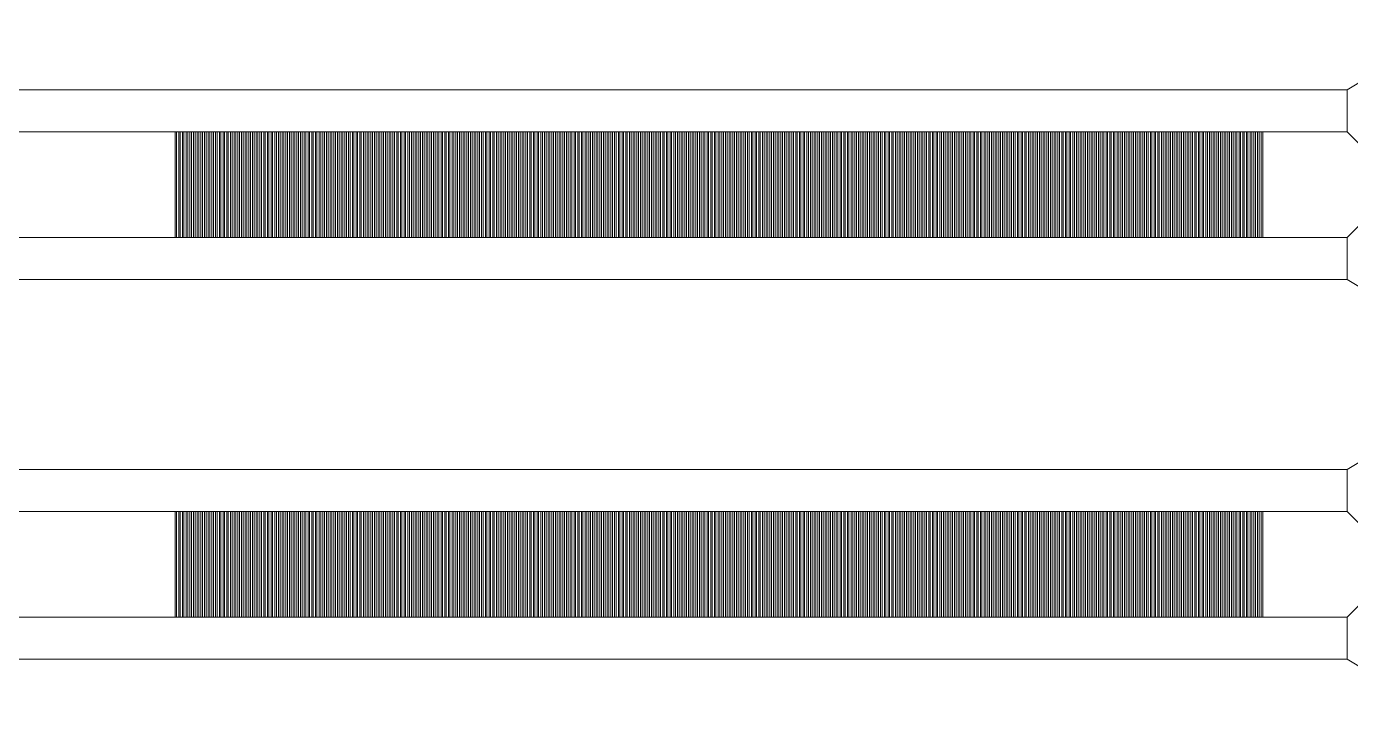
# Model space of a CAD drawing. Extents: x 1000 to 49000, y 2919 to 77300.
# Drawn here: x 34544 to 35172, y 43400 to 43730 of the extents above; entities that cross this region are included whole.
import ezdxf

# ---------------------------------------------------------------- set-up
doc = ezdxf.new("R2010")
doc.units = 13
doc.layers.add('Outer', color=1, linetype='Continuous', lineweight=0, true_color=0xff0000)

msp = doc.modelspace()

# ---------------------------------------------------------------- linework, layer by layer
at = {"layer": 'Outer'}
for points in [[(35220, 43730), (35170, 43700), (35170, 43680), (35180, 43670)], [(35170, 43680), (35170, 43700), (33660, 43700), (33660, 43680), (35170, 43680)], [(34615.5, 43680), (34614.75, 43680), (34614.75, 43630), (34615.5, 43630), (34615.5, 43680)], [(34617.25, 43680), (34616.5, 43680), (34616.5, 43630), (34617.25, 43630), (34617.25, 43680)], [(34619, 43680), (34618.25, 43680), (34618.25, 43630), (34619, 43630), (34619, 43680)], [(34620.75, 43680), (34620, 43680), (34620, 43630), (34620.75, 43630), (34620.75, 43680)], [(34622.5, 43680), (34621.75, 43680), (34621.75, 43630), (34622.5, 43630), (34622.5, 43680)], [(34624.25, 43680), (34623.5, 43680), (34623.5, 43630), (34624.25, 43630), (34624.25, 43680)], [(34626, 43680), (34625.25, 43680), (34625.25, 43630), (34626, 43630), (34626, 43680)], [(34627.75, 43680), (34627, 43680), (34627, 43630), (34627.75, 43630), (34627.75, 43680)], [(34629.5, 43680), (34628.75, 43680), (34628.75, 43630), (34629.5, 43630), (34629.5, 43680)], [(34631.25, 43680), (34630.5, 43680), (34630.5, 43630), (34631.25, 43630), (34631.25, 43680)], [(34633, 43680), (34632.25, 43680), (34632.25, 43630), (34633, 43630), (34633, 43680)], [(34634.75, 43680), (34634, 43680), (34634, 43630), (34634.75, 43630), (34634.75, 43680)], [(34636.5, 43680), (34635.75, 43680), (34635.75, 43630), (34636.5, 43630), (34636.5, 43680)], [(34638.25, 43680), (34637.5, 43680), (34637.5, 43630), (34638.25, 43630), (34638.25, 43680)], [(34640, 43680), (34639.25, 43680), (34639.25, 43630), (34640, 43630), (34640, 43680)], [(34641.75, 43680), (34641, 43680), (34641, 43630), (34641.75, 43630), (34641.75, 43680)], [(34643.5, 43680), (34642.75, 43680), (34642.75, 43630), (34643.5, 43630), (34643.5, 43680)], [(34645.25, 43680), (34644.5, 43680), (34644.5, 43630), (34645.25, 43630), (34645.25, 43680)], [(34647, 43680), (34646.25, 43680), (34646.25, 43630), (34647, 43630), (34647, 43680)], [(34648.75, 43680), (34648, 43680), (34648, 43630), (34648.75, 43630), (34648.75, 43680)], [(34650.5, 43680), (34649.75, 43680), (34649.75, 43630), (34650.5, 43630), (34650.5, 43680)], [(34652.25, 43680), (34651.5, 43680), (34651.5, 43630), (34652.25, 43630), (34652.25, 43680)], [(34654, 43680), (34653.25, 43680), (34653.25, 43630), (34654, 43630), (34654, 43680)], [(34655.75, 43680), (34655, 43680), (34655, 43630), (34655.75, 43630), (34655.75, 43680)], [(34657.5, 43680), (34656.75, 43680), (34656.75, 43630), (34657.5, 43630), (34657.5, 43680)], [(34659.25, 43680), (34658.5, 43680), (34658.5, 43630), (34659.25, 43630), (34659.25, 43680)], [(34661, 43680), (34660.25, 43680), (34660.25, 43630), (34661, 43630), (34661, 43680)], [(34662.75, 43680), (34662, 43680), (34662, 43630), (34662.75, 43630), (34662.75, 43680)], [(34664.5, 43680), (34663.75, 43680), (34663.75, 43630), (34664.5, 43630), (34664.5, 43680)], [(34666.25, 43680), (34665.5, 43680), (34665.5, 43630), (34666.25, 43630), (34666.25, 43680)], [(34668, 43680), (34667.25, 43680), (34667.25, 43630), (34668, 43630), (34668, 43680)], [(34669.75, 43680), (34669, 43680), (34669, 43630), (34669.75, 43630), (34669.75, 43680)], [(34671.5, 43680), (34670.75, 43680), (34670.75, 43630), (34671.5, 43630), (34671.5, 43680)], [(34673.25, 43680), (34672.5, 43680), (34672.5, 43630), (34673.25, 43630), (34673.25, 43680)], [(34675, 43680), (34674.25, 43680), (34674.25, 43630), (34675, 43630), (34675, 43680)], [(34676.75, 43680), (34676, 43680), (34676, 43630), (34676.75, 43630), (34676.75, 43680)], [(34678.5, 43680), (34677.75, 43680), (34677.75, 43630), (34678.5, 43630), (34678.5, 43680)], [(34680.25, 43680), (34679.5, 43680), (34679.5, 43630), (34680.25, 43630), (34680.25, 43680)], [(34682, 43680), (34681.25, 43680), (34681.25, 43630), (34682, 43630), (34682, 43680)], [(34683.75, 43680), (34683, 43680), (34683, 43630), (34683.75, 43630), (34683.75, 43680)], [(34685.5, 43680), (34684.75, 43680), (34684.75, 43630), (34685.5, 43630), (34685.5, 43680)], [(34687.25, 43680), (34686.5, 43680), (34686.5, 43630), (34687.25, 43630), (34687.25, 43680)], [(34689, 43680), (34688.25, 43680), (34688.25, 43630), (34689, 43630), (34689, 43680)], [(34690.75, 43680), (34690, 43680), (34690, 43630), (34690.75, 43630), (34690.75, 43680)], [(34692.5, 43680), (34691.75, 43680), (34691.75, 43630), (34692.5, 43630), (34692.5, 43680)], [(34694.25, 43680), (34693.5, 43680), (34693.5, 43630), (34694.25, 43630), (34694.25, 43680)], [(34696, 43680), (34695.25, 43680), (34695.25, 43630), (34696, 43630), (34696, 43680)], [(34697.75, 43680), (34697, 43680), (34697, 43630), (34697.75, 43630), (34697.75, 43680)], [(34699.5, 43680), (34698.75, 43680), (34698.75, 43630), (34699.5, 43630), (34699.5, 43680)], [(34701.25, 43680), (34700.5, 43680), (34700.5, 43630), (34701.25, 43630), (34701.25, 43680)], [(34703, 43680), (34702.25, 43680), (34702.25, 43630), (34703, 43630), (34703, 43680)], [(34704.75, 43680), (34704, 43680), (34704, 43630), (34704.75, 43630), (34704.75, 43680)], [(34706.5, 43680), (34705.75, 43680), (34705.75, 43630), (34706.5, 43630), (34706.5, 43680)], [(34708.25, 43680), (34707.5, 43680), (34707.5, 43630), (34708.25, 43630), (34708.25, 43680)], [(34710, 43680), (34709.25, 43680), (34709.25, 43630), (34710, 43630), (34710, 43680)], [(34711.75, 43680), (34711, 43680), (34711, 43630), (34711.75, 43630), (34711.75, 43680)], [(34713.5, 43680), (34712.75, 43680), (34712.75, 43630), (34713.5, 43630), (34713.5, 43680)], [(34715.25, 43680), (34714.5, 43680), (34714.5, 43630), (34715.25, 43630), (34715.25, 43680)], [(34717, 43680), (34716.25, 43680), (34716.25, 43630), (34717, 43630), (34717, 43680)], [(34718.75, 43680), (34718, 43680), (34718, 43630), (34718.75, 43630), (34718.75, 43680)], [(34720.5, 43680), (34719.75, 43680), (34719.75, 43630), (34720.5, 43630), (34720.5, 43680)], [(34722.25, 43680), (34721.5, 43680), (34721.5, 43630), (34722.25, 43630), (34722.25, 43680)], [(34724, 43680), (34723.25, 43680), (34723.25, 43630), (34724, 43630), (34724, 43680)], [(34725.75, 43680), (34725, 43680), (34725, 43630), (34725.75, 43630), (34725.75, 43680)], [(34727.5, 43680), (34726.75, 43680), (34726.75, 43630), (34727.5, 43630), (34727.5, 43680)], [(34729.25, 43680), (34728.5, 43680), (34728.5, 43630), (34729.25, 43630), (34729.25, 43680)], [(34731, 43680), (34730.25, 43680), (34730.25, 43630), (34731, 43630), (34731, 43680)], [(34732.75, 43680), (34732, 43680), (34732, 43630), (34732.75, 43630), (34732.75, 43680)], [(34734.5, 43680), (34733.75, 43680), (34733.75, 43630), (34734.5, 43630), (34734.5, 43680)], [(34736.25, 43680), (34735.5, 43680), (34735.5, 43630), (34736.25, 43630), (34736.25, 43680)], [(34738, 43680), (34737.25, 43680), (34737.25, 43630), (34738, 43630), (34738, 43680)], [(34739.75, 43680), (34739, 43680), (34739, 43630), (34739.75, 43630), (34739.75, 43680)], [(34741.5, 43680), (34740.75, 43680), (34740.75, 43630), (34741.5, 43630), (34741.5, 43680)], [(34743.25, 43680), (34742.5, 43680), (34742.5, 43630), (34743.25, 43630), (34743.25, 43680)], [(34745, 43680), (34744.25, 43680), (34744.25, 43630), (34745, 43630), (34745, 43680)], [(34746.75, 43680), (34746, 43680), (34746, 43630), (34746.75, 43630), (34746.75, 43680)], [(34748.5, 43680), (34747.75, 43680), (34747.75, 43630), (34748.5, 43630), (34748.5, 43680)], [(34750.25, 43680), (34749.5, 43680), (34749.5, 43630), (34750.25, 43630), (34750.25, 43680)], [(34752, 43680), (34751.25, 43680), (34751.25, 43630), (34752, 43630), (34752, 43680)], [(34753.75, 43680), (34753, 43680), (34753, 43630), (34753.75, 43630), (34753.75, 43680)], [(34755.5, 43680), (34754.75, 43680), (34754.75, 43630), (34755.5, 43630), (34755.5, 43680)], [(34757.25, 43680), (34756.5, 43680), (34756.5, 43630), (34757.25, 43630), (34757.25, 43680)], [(34759, 43680), (34758.25, 43680), (34758.25, 43630), (34759, 43630), (34759, 43680)], [(34760.75, 43680), (34760, 43680), (34760, 43630), (34760.75, 43630), (34760.75, 43680)], [(34762.5, 43680), (34761.75, 43680), (34761.75, 43630), (34762.5, 43630), (34762.5, 43680)], [(34764.25, 43680), (34763.5, 43680), (34763.5, 43630), (34764.25, 43630), (34764.25, 43680)], [(34766, 43680), (34765.25, 43680), (34765.25, 43630), (34766, 43630), (34766, 43680)], [(34767.75, 43680), (34767, 43680), (34767, 43630), (34767.75, 43630), (34767.75, 43680)], [(34769.5, 43680), (34768.75, 43680), (34768.75, 43630), (34769.5, 43630), (34769.5, 43680)], [(34771.25, 43680), (34770.5, 43680), (34770.5, 43630), (34771.25, 43630), (34771.25, 43680)], [(34773, 43680), (34772.25, 43680), (34772.25, 43630), (34773, 43630), (34773, 43680)], [(34774.75, 43680), (34774, 43680), (34774, 43630), (34774.75, 43630), (34774.75, 43680)], [(34776.5, 43680), (34775.75, 43680), (34775.75, 43630), (34776.5, 43630), (34776.5, 43680)], [(34778.25, 43680), (34777.5, 43680), (34777.5, 43630), (34778.25, 43630), (34778.25, 43680)], [(34780, 43680), (34779.25, 43680), (34779.25, 43630), (34780, 43630), (34780, 43680)], [(34781.75, 43680), (34781, 43680), (34781, 43630), (34781.75, 43630), (34781.75, 43680)], [(34783.5, 43680), (34782.75, 43680), (34782.75, 43630), (34783.5, 43630), (34783.5, 43680)], [(34785.25, 43680), (34784.5, 43680), (34784.5, 43630), (34785.25, 43630), (34785.25, 43680)], [(34787, 43680), (34786.25, 43680), (34786.25, 43630), (34787, 43630), (34787, 43680)], [(34788.75, 43680), (34788, 43680), (34788, 43630), (34788.75, 43630), (34788.75, 43680)], [(34790.5, 43680), (34789.75, 43680), (34789.75, 43630), (34790.5, 43630), (34790.5, 43680)], [(34792.25, 43680), (34791.5, 43680), (34791.5, 43630), (34792.25, 43630), (34792.25, 43680)], [(34794, 43680), (34793.25, 43680), (34793.25, 43630), (34794, 43630), (34794, 43680)], [(34795.75, 43680), (34795, 43680), (34795, 43630), (34795.75, 43630), (34795.75, 43680)], [(34797.5, 43680), (34796.75, 43680), (34796.75, 43630), (34797.5, 43630), (34797.5, 43680)], [(34799.25, 43680), (34798.5, 43680), (34798.5, 43630), (34799.25, 43630), (34799.25, 43680)], [(34801, 43680), (34800.25, 43680), (34800.25, 43630), (34801, 43630), (34801, 43680)], [(34802.75, 43680), (34802, 43680), (34802, 43630), (34802.75, 43630), (34802.75, 43680)], [(34804.5, 43680), (34803.75, 43680), (34803.75, 43630), (34804.5, 43630), (34804.5, 43680)], [(34806.25, 43680), (34805.5, 43680), (34805.5, 43630), (34806.25, 43630), (34806.25, 43680)], [(34808, 43680), (34807.25, 43680), (34807.25, 43630), (34808, 43630), (34808, 43680)], [(34809.75, 43680), (34809, 43680), (34809, 43630), (34809.75, 43630), (34809.75, 43680)], [(34811.5, 43680), (34810.75, 43680), (34810.75, 43630), (34811.5, 43630), (34811.5, 43680)], [(34813.25, 43680), (34812.5, 43680), (34812.5, 43630), (34813.25, 43630), (34813.25, 43680)], [(34815, 43680), (34814.25, 43680), (34814.25, 43630), (34815, 43630), (34815, 43680)], [(34816.75, 43680), (34816, 43680), (34816, 43630), (34816.75, 43630), (34816.75, 43680)], [(34818.5, 43680), (34817.75, 43680), (34817.75, 43630), (34818.5, 43630), (34818.5, 43680)], [(34820.25, 43680), (34819.5, 43680), (34819.5, 43630), (34820.25, 43630), (34820.25, 43680)], [(34822, 43680), (34821.25, 43680), (34821.25, 43630), (34822, 43630), (34822, 43680)], [(34823.75, 43680), (34823, 43680), (34823, 43630), (34823.75, 43630), (34823.75, 43680)], [(34825.5, 43680), (34824.75, 43680), (34824.75, 43630), (34825.5, 43630), (34825.5, 43680)], [(34827.25, 43680), (34826.5, 43680), (34826.5, 43630), (34827.25, 43630), (34827.25, 43680)], [(34829, 43680), (34828.25, 43680), (34828.25, 43630), (34829, 43630), (34829, 43680)], [(34830.75, 43680), (34830, 43680), (34830, 43630), (34830.75, 43630), (34830.75, 43680)], [(34832.5, 43680), (34831.75, 43680), (34831.75, 43630), (34832.5, 43630), (34832.5, 43680)], [(34834.25, 43680), (34833.5, 43680), (34833.5, 43630), (34834.25, 43630), (34834.25, 43680)], [(34836, 43680), (34835.25, 43680), (34835.25, 43630), (34836, 43630), (34836, 43680)], [(34837.75, 43680), (34837, 43680), (34837, 43630), (34837.75, 43630), (34837.75, 43680)], [(34839.5, 43680), (34838.75, 43680), (34838.75, 43630), (34839.5, 43630), (34839.5, 43680)], [(34841.25, 43680), (34840.5, 43680), (34840.5, 43630), (34841.25, 43630), (34841.25, 43680)], [(34843, 43680), (34842.25, 43680), (34842.25, 43630), (34843, 43630), (34843, 43680)], [(34844.75, 43680), (34844, 43680), (34844, 43630), (34844.75, 43630), (34844.75, 43680)], [(34846.5, 43680), (34845.75, 43680), (34845.75, 43630), (34846.5, 43630), (34846.5, 43680)], [(34848.25, 43680), (34847.5, 43680), (34847.5, 43630), (34848.25, 43630), (34848.25, 43680)], [(34850, 43680), (34849.25, 43680), (34849.25, 43630), (34850, 43630), (34850, 43680)], [(34851.75, 43680), (34851, 43680), (34851, 43630), (34851.75, 43630), (34851.75, 43680)], [(34853.5, 43680), (34852.75, 43680), (34852.75, 43630), (34853.5, 43630), (34853.5, 43680)], [(34855.25, 43680), (34854.5, 43680), (34854.5, 43630), (34855.25, 43630), (34855.25, 43680)], [(34857, 43680), (34856.25, 43680), (34856.25, 43630), (34857, 43630), (34857, 43680)], [(34858.75, 43680), (34858, 43680), (34858, 43630), (34858.75, 43630), (34858.75, 43680)], [(34860.5, 43680), (34859.75, 43680), (34859.75, 43630), (34860.5, 43630), (34860.5, 43680)], [(34862.25, 43680), (34861.5, 43680), (34861.5, 43630), (34862.25, 43630), (34862.25, 43680)], [(34864, 43680), (34863.25, 43680), (34863.25, 43630), (34864, 43630), (34864, 43680)], [(34865.75, 43680), (34865, 43680), (34865, 43630), (34865.75, 43630), (34865.75, 43680)], [(34867.5, 43680), (34866.75, 43680), (34866.75, 43630), (34867.5, 43630), (34867.5, 43680)], [(34869.25, 43680), (34868.5, 43680), (34868.5, 43630), (34869.25, 43630), (34869.25, 43680)], [(34871, 43680), (34870.25, 43680), (34870.25, 43630), (34871, 43630), (34871, 43680)], [(34872.75, 43680), (34872, 43680), (34872, 43630), (34872.75, 43630), (34872.75, 43680)], [(34874.5, 43680), (34873.75, 43680), (34873.75, 43630), (34874.5, 43630), (34874.5, 43680)], [(34876.25, 43680), (34875.5, 43680), (34875.5, 43630), (34876.25, 43630), (34876.25, 43680)], [(34878, 43680), (34877.25, 43680), (34877.25, 43630), (34878, 43630), (34878, 43680)], [(34879.75, 43680), (34879, 43680), (34879, 43630), (34879.75, 43630), (34879.75, 43680)], [(34881.5, 43680), (34880.75, 43680), (34880.75, 43630), (34881.5, 43630), (34881.5, 43680)], [(34883.25, 43680), (34882.5, 43680), (34882.5, 43630), (34883.25, 43630), (34883.25, 43680)], [(34885, 43680), (34884.25, 43680), (34884.25, 43630), (34885, 43630), (34885, 43680)], [(34886.75, 43680), (34886, 43680), (34886, 43630), (34886.75, 43630), (34886.75, 43680)], [(34888.5, 43680), (34887.75, 43680), (34887.75, 43630), (34888.5, 43630), (34888.5, 43680)], [(34890.25, 43680), (34889.5, 43680), (34889.5, 43630), (34890.25, 43630), (34890.25, 43680)], [(34892, 43680), (34891.25, 43680), (34891.25, 43630), (34892, 43630), (34892, 43680)], [(34893.75, 43680), (34893, 43680), (34893, 43630), (34893.75, 43630), (34893.75, 43680)], [(34895.5, 43680), (34894.75, 43680), (34894.75, 43630), (34895.5, 43630), (34895.5, 43680)], [(34897.25, 43680), (34896.5, 43680), (34896.5, 43630), (34897.25, 43630), (34897.25, 43680)], [(34899, 43680), (34898.25, 43680), (34898.25, 43630), (34899, 43630), (34899, 43680)], [(34900.75, 43680), (34900, 43680), (34900, 43630), (34900.75, 43630), (34900.75, 43680)], [(34902.5, 43680), (34901.75, 43680), (34901.75, 43630), (34902.5, 43630), (34902.5, 43680)], [(34904.25, 43680), (34903.5, 43680), (34903.5, 43630), (34904.25, 43630), (34904.25, 43680)], [(34906, 43680), (34905.25, 43680), (34905.25, 43630), (34906, 43630), (34906, 43680)], [(34907.75, 43680), (34907, 43680), (34907, 43630), (34907.75, 43630), (34907.75, 43680)], [(34909.5, 43680), (34908.75, 43680), (34908.75, 43630), (34909.5, 43630), (34909.5, 43680)], [(34911.25, 43680), (34910.5, 43680), (34910.5, 43630), (34911.25, 43630), (34911.25, 43680)], [(34913, 43680), (34912.25, 43680), (34912.25, 43630), (34913, 43630), (34913, 43680)], [(34914.75, 43680), (34914, 43680), (34914, 43630), (34914.75, 43630), (34914.75, 43680)], [(34916.5, 43680), (34915.75, 43680), (34915.75, 43630), (34916.5, 43630), (34916.5, 43680)], [(34918.25, 43680), (34917.5, 43680), (34917.5, 43630), (34918.25, 43630), (34918.25, 43680)], [(34920, 43680), (34919.25, 43680), (34919.25, 43630), (34920, 43630), (34920, 43680)], [(34921.75, 43680), (34921, 43680), (34921, 43630), (34921.75, 43630), (34921.75, 43680)], [(34923.5, 43680), (34922.75, 43680), (34922.75, 43630), (34923.5, 43630), (34923.5, 43680)], [(34925.25, 43680), (34924.5, 43680), (34924.5, 43630), (34925.25, 43630), (34925.25, 43680)], [(34927, 43680), (34926.25, 43680), (34926.25, 43630), (34927, 43630), (34927, 43680)], [(34928.75, 43680), (34928, 43680), (34928, 43630), (34928.75, 43630), (34928.75, 43680)], [(34930.5, 43680), (34929.75, 43680), (34929.75, 43630), (34930.5, 43630), (34930.5, 43680)], [(34932.25, 43680), (34931.5, 43680), (34931.5, 43630), (34932.25, 43630), (34932.25, 43680)], [(34934, 43680), (34933.25, 43680), (34933.25, 43630), (34934, 43630), (34934, 43680)], [(34935.75, 43680), (34935, 43680), (34935, 43630), (34935.75, 43630), (34935.75, 43680)], [(34937.5, 43680), (34936.75, 43680), (34936.75, 43630), (34937.5, 43630), (34937.5, 43680)], [(34939.25, 43680), (34938.5, 43680), (34938.5, 43630), (34939.25, 43630), (34939.25, 43680)], [(34941, 43680), (34940.25, 43680), (34940.25, 43630), (34941, 43630), (34941, 43680)], [(34942.75, 43680), (34942, 43680), (34942, 43630), (34942.75, 43630), (34942.75, 43680)], [(34944.5, 43680), (34943.75, 43680), (34943.75, 43630), (34944.5, 43630), (34944.5, 43680)], [(34946.25, 43680), (34945.5, 43680), (34945.5, 43630), (34946.25, 43630), (34946.25, 43680)], [(34948, 43680), (34947.25, 43680), (34947.25, 43630), (34948, 43630), (34948, 43680)], [(34949.75, 43680), (34949, 43680), (34949, 43630), (34949.75, 43630), (34949.75, 43680)], [(34951.5, 43680), (34950.75, 43680), (34950.75, 43630), (34951.5, 43630), (34951.5, 43680)], [(34953.25, 43680), (34952.5, 43680), (34952.5, 43630), (34953.25, 43630), (34953.25, 43680)], [(34955, 43680), (34954.25, 43680), (34954.25, 43630), (34955, 43630), (34955, 43680)], [(34956.75, 43680), (34956, 43680), (34956, 43630), (34956.75, 43630), (34956.75, 43680)], [(34958.5, 43680), (34957.75, 43680), (34957.75, 43630), (34958.5, 43630), (34958.5, 43680)], [(34960.25, 43680), (34959.5, 43680), (34959.5, 43630), (34960.25, 43630), (34960.25, 43680)], [(34962, 43680), (34961.25, 43680), (34961.25, 43630), (34962, 43630), (34962, 43680)], [(34963.75, 43680), (34963, 43680), (34963, 43630), (34963.75, 43630), (34963.75, 43680)], [(34965.5, 43680), (34964.75, 43680), (34964.75, 43630), (34965.5, 43630), (34965.5, 43680)], [(34967.25, 43680), (34966.5, 43680), (34966.5, 43630), (34967.25, 43630), (34967.25, 43680)], [(34969, 43680), (34968.25, 43680), (34968.25, 43630), (34969, 43630), (34969, 43680)], [(34970.75, 43680), (34970, 43680), (34970, 43630), (34970.75, 43630), (34970.75, 43680)], [(34972.5, 43680), (34971.75, 43680), (34971.75, 43630), (34972.5, 43630), (34972.5, 43680)], [(34974.25, 43680), (34973.5, 43680), (34973.5, 43630), (34974.25, 43630), (34974.25, 43680)], [(34976, 43680), (34975.25, 43680), (34975.25, 43630), (34976, 43630), (34976, 43680)], [(34977.75, 43680), (34977, 43680), (34977, 43630), (34977.75, 43630), (34977.75, 43680)], [(34979.5, 43680), (34978.75, 43680), (34978.75, 43630), (34979.5, 43630), (34979.5, 43680)], [(34981.25, 43680), (34980.5, 43680), (34980.5, 43630), (34981.25, 43630), (34981.25, 43680)], [(34983, 43680), (34982.25, 43680), (34982.25, 43630), (34983, 43630), (34983, 43680)], [(34984.75, 43680), (34984, 43680), (34984, 43630), (34984.75, 43630), (34984.75, 43680)], [(34986.5, 43680), (34985.75, 43680), (34985.75, 43630), (34986.5, 43630), (34986.5, 43680)], [(34988.25, 43680), (34987.5, 43680), (34987.5, 43630), (34988.25, 43630), (34988.25, 43680)], [(34990, 43680), (34989.25, 43680), (34989.25, 43630), (34990, 43630), (34990, 43680)], [(34991.75, 43680), (34991, 43680), (34991, 43630), (34991.75, 43630), (34991.75, 43680)], [(34993.5, 43680), (34992.75, 43680), (34992.75, 43630), (34993.5, 43630), (34993.5, 43680)], [(34995.25, 43680), (34994.5, 43680), (34994.5, 43630), (34995.25, 43630), (34995.25, 43680)], [(34997, 43680), (34996.25, 43680), (34996.25, 43630), (34997, 43630), (34997, 43680)], [(34998.75, 43680), (34998, 43680), (34998, 43630), (34998.75, 43630), (34998.75, 43680)], [(35000.5, 43680), (34999.75, 43680), (34999.75, 43630), (35000.5, 43630), (35000.5, 43680)], [(35002.25, 43680), (35001.5, 43680), (35001.5, 43630), (35002.25, 43630), (35002.25, 43680)], [(35004, 43680), (35003.25, 43680), (35003.25, 43630), (35004, 43630), (35004, 43680)], [(35005.75, 43680), (35005, 43680), (35005, 43630), (35005.75, 43630), (35005.75, 43680)], [(35007.5, 43680), (35006.75, 43680), (35006.75, 43630), (35007.5, 43630), (35007.5, 43680)], [(35009.25, 43680), (35008.5, 43680), (35008.5, 43630), (35009.25, 43630), (35009.25, 43680)], [(35011, 43680), (35010.25, 43680), (35010.25, 43630), (35011, 43630), (35011, 43680)], [(35012.75, 43680), (35012, 43680), (35012, 43630), (35012.75, 43630), (35012.75, 43680)], [(35014.5, 43680), (35013.75, 43680), (35013.75, 43630), (35014.5, 43630), (35014.5, 43680)], [(35016.25, 43680), (35015.5, 43680), (35015.5, 43630), (35016.25, 43630), (35016.25, 43680)], [(35018, 43680), (35017.25, 43680), (35017.25, 43630), (35018, 43630), (35018, 43680)], [(35019.75, 43680), (35019, 43680), (35019, 43630), (35019.75, 43630), (35019.75, 43680)], [(35021.5, 43680), (35020.75, 43680), (35020.75, 43630), (35021.5, 43630), (35021.5, 43680)], [(35023.25, 43680), (35022.5, 43680), (35022.5, 43630), (35023.25, 43630), (35023.25, 43680)], [(35025, 43680), (35024.25, 43680), (35024.25, 43630), (35025, 43630), (35025, 43680)], [(35026.75, 43680), (35026, 43680), (35026, 43630), (35026.75, 43630), (35026.75, 43680)], [(35028.5, 43680), (35027.75, 43680), (35027.75, 43630), (35028.5, 43630), (35028.5, 43680)], [(35030.25, 43680), (35029.5, 43680), (35029.5, 43630), (35030.25, 43630), (35030.25, 43680)], [(35032, 43680), (35031.25, 43680), (35031.25, 43630), (35032, 43630), (35032, 43680)], [(35033.75, 43680), (35033, 43680), (35033, 43630), (35033.75, 43630), (35033.75, 43680)], [(35035.5, 43680), (35034.75, 43680), (35034.75, 43630), (35035.5, 43630), (35035.5, 43680)], [(35037.25, 43680), (35036.5, 43680), (35036.5, 43630), (35037.25, 43630), (35037.25, 43680)], [(35039, 43680), (35038.25, 43680), (35038.25, 43630), (35039, 43630), (35039, 43680)], [(35040.75, 43680), (35040, 43680), (35040, 43630), (35040.75, 43630), (35040.75, 43680)], [(35042.5, 43680), (35041.75, 43680), (35041.75, 43630), (35042.5, 43630), (35042.5, 43680)], [(35044.25, 43680), (35043.5, 43680), (35043.5, 43630), (35044.25, 43630), (35044.25, 43680)], [(35046, 43680), (35045.25, 43680), (35045.25, 43630), (35046, 43630), (35046, 43680)], [(35047.75, 43680), (35047, 43680), (35047, 43630), (35047.75, 43630), (35047.75, 43680)], [(35049.5, 43680), (35048.75, 43680), (35048.75, 43630), (35049.5, 43630), (35049.5, 43680)], [(35051.25, 43680), (35050.5, 43680), (35050.5, 43630), (35051.25, 43630), (35051.25, 43680)], [(35053, 43680), (35052.25, 43680), (35052.25, 43630), (35053, 43630), (35053, 43680)], [(35054.75, 43680), (35054, 43680), (35054, 43630), (35054.75, 43630), (35054.75, 43680)], [(35056.5, 43680), (35055.75, 43680), (35055.75, 43630), (35056.5, 43630), (35056.5, 43680)], [(35058.25, 43680), (35057.5, 43680), (35057.5, 43630), (35058.25, 43630), (35058.25, 43680)], [(35060, 43680), (35059.25, 43680), (35059.25, 43630), (35060, 43630), (35060, 43680)], [(35061.75, 43680), (35061, 43680), (35061, 43630), (35061.75, 43630), (35061.75, 43680)], [(35063.5, 43680), (35062.75, 43680), (35062.75, 43630), (35063.5, 43630), (35063.5, 43680)], [(35065.25, 43680), (35064.5, 43680), (35064.5, 43630), (35065.25, 43630), (35065.25, 43680)], [(35067, 43680), (35066.25, 43680), (35066.25, 43630), (35067, 43630), (35067, 43680)], [(35068.75, 43680), (35068, 43680), (35068, 43630), (35068.75, 43630), (35068.75, 43680)], [(35070.5, 43680), (35069.75, 43680), (35069.75, 43630), (35070.5, 43630), (35070.5, 43680)], [(35072.25, 43680), (35071.5, 43680), (35071.5, 43630), (35072.25, 43630), (35072.25, 43680)], [(35074, 43680), (35073.25, 43680), (35073.25, 43630), (35074, 43630), (35074, 43680)], [(35075.75, 43680), (35075, 43680), (35075, 43630), (35075.75, 43630), (35075.75, 43680)], [(35077.5, 43680), (35076.75, 43680), (35076.75, 43630), (35077.5, 43630), (35077.5, 43680)], [(35079.25, 43680), (35078.5, 43680), (35078.5, 43630), (35079.25, 43630), (35079.25, 43680)], [(35081, 43680), (35080.25, 43680), (35080.25, 43630), (35081, 43630), (35081, 43680)], [(35082.75, 43680), (35082, 43680), (35082, 43630), (35082.75, 43630), (35082.75, 43680)], [(35084.5, 43680), (35083.75, 43680), (35083.75, 43630), (35084.5, 43630), (35084.5, 43680)], [(35086.25, 43680), (35085.5, 43680), (35085.5, 43630), (35086.25, 43630), (35086.25, 43680)], [(35088, 43680), (35087.25, 43680), (35087.25, 43630), (35088, 43630), (35088, 43680)], [(35089.75, 43680), (35089, 43680), (35089, 43630), (35089.75, 43630), (35089.75, 43680)], [(35091.5, 43680), (35090.75, 43680), (35090.75, 43630), (35091.5, 43630), (35091.5, 43680)], [(35093.25, 43680), (35092.5, 43680), (35092.5, 43630), (35093.25, 43630), (35093.25, 43680)], [(35095, 43680), (35094.25, 43680), (35094.25, 43630), (35095, 43630), (35095, 43680)], [(35096.75, 43680), (35096, 43680), (35096, 43630), (35096.75, 43630), (35096.75, 43680)], [(35098.5, 43680), (35097.75, 43680), (35097.75, 43630), (35098.5, 43630), (35098.5, 43680)], [(35100.25, 43680), (35099.5, 43680), (35099.5, 43630), (35100.25, 43630), (35100.25, 43680)], [(35102, 43680), (35101.25, 43680), (35101.25, 43630), (35102, 43630), (35102, 43680)], [(35103.75, 43680), (35103, 43680), (35103, 43630), (35103.75, 43630), (35103.75, 43680)], [(35105.5, 43680), (35104.75, 43680), (35104.75, 43630), (35105.5, 43630), (35105.5, 43680)], [(35107.25, 43680), (35106.5, 43680), (35106.5, 43630), (35107.25, 43630), (35107.25, 43680)], [(35109, 43680), (35108.25, 43680), (35108.25, 43630), (35109, 43630), (35109, 43680)], [(35110.75, 43680), (35110, 43680), (35110, 43630), (35110.75, 43630), (35110.75, 43680)], [(35112.5, 43680), (35111.75, 43680), (35111.75, 43630), (35112.5, 43630), (35112.5, 43680)], [(35114.25, 43680), (35113.5, 43680), (35113.5, 43630), (35114.25, 43630), (35114.25, 43680)], [(35116, 43680), (35115.25, 43680), (35115.25, 43630), (35116, 43630), (35116, 43680)], [(35117.75, 43680), (35117, 43680), (35117, 43630), (35117.75, 43630), (35117.75, 43680)], [(35119.5, 43680), (35118.75, 43680), (35118.75, 43630), (35119.5, 43630), (35119.5, 43680)], [(35121.25, 43680), (35120.5, 43680), (35120.5, 43630), (35121.25, 43630), (35121.25, 43680)], [(35123, 43680), (35122.25, 43680), (35122.25, 43630), (35123, 43630), (35123, 43680)], [(35124.75, 43680), (35124, 43680), (35124, 43630), (35124.75, 43630), (35124.75, 43680)], [(35126.5, 43680), (35125.75, 43680), (35125.75, 43630), (35126.5, 43630), (35126.5, 43680)], [(35128.25, 43680), (35127.5, 43680), (35127.5, 43630), (35128.25, 43630), (35128.25, 43680)], [(35130, 43680), (35129.25, 43680), (35129.25, 43630), (35130, 43630), (35130, 43680)], [(35180, 43640), (35170, 43630), (35170, 43610), (35220, 43580)], [(35170, 43630), (35170, 43610), (33660, 43610), (33660, 43630), (35170, 43630)], [(35220, 43550), (35170, 43520), (35170, 43500), (35180, 43490)], [(35170, 43500), (35170, 43520), (33660, 43520), (33660, 43500), (35170, 43500)], [(34615.5, 43500), (34614.75, 43500), (34614.75, 43450), (34615.5, 43450), (34615.5, 43500)], [(34617.25, 43500), (34616.5, 43500), (34616.5, 43450), (34617.25, 43450), (34617.25, 43500)], [(34619, 43500), (34618.25, 43500), (34618.25, 43450), (34619, 43450), (34619, 43500)], [(34620.75, 43500), (34620, 43500), (34620, 43450), (34620.75, 43450), (34620.75, 43500)], [(34622.5, 43500), (34621.75, 43500), (34621.75, 43450), (34622.5, 43450), (34622.5, 43500)], [(34624.25, 43500), (34623.5, 43500), (34623.5, 43450), (34624.25, 43450), (34624.25, 43500)], [(34626, 43500), (34625.25, 43500), (34625.25, 43450), (34626, 43450), (34626, 43500)], [(34627.75, 43500), (34627, 43500), (34627, 43450), (34627.75, 43450), (34627.75, 43500)], [(34629.5, 43500), (34628.75, 43500), (34628.75, 43450), (34629.5, 43450), (34629.5, 43500)], [(34631.25, 43500), (34630.5, 43500), (34630.5, 43450), (34631.25, 43450), (34631.25, 43500)], [(34633, 43500), (34632.25, 43500), (34632.25, 43450), (34633, 43450), (34633, 43500)], [(34634.75, 43500), (34634, 43500), (34634, 43450), (34634.75, 43450), (34634.75, 43500)], [(34636.5, 43500), (34635.75, 43500), (34635.75, 43450), (34636.5, 43450), (34636.5, 43500)], [(34638.25, 43500), (34637.5, 43500), (34637.5, 43450), (34638.25, 43450), (34638.25, 43500)], [(34640, 43500), (34639.25, 43500), (34639.25, 43450), (34640, 43450), (34640, 43500)], [(34641.75, 43500), (34641, 43500), (34641, 43450), (34641.75, 43450), (34641.75, 43500)], [(34643.5, 43500), (34642.75, 43500), (34642.75, 43450), (34643.5, 43450), (34643.5, 43500)], [(34645.25, 43500), (34644.5, 43500), (34644.5, 43450), (34645.25, 43450), (34645.25, 43500)], [(34647, 43500), (34646.25, 43500), (34646.25, 43450), (34647, 43450), (34647, 43500)], [(34648.75, 43500), (34648, 43500), (34648, 43450), (34648.75, 43450), (34648.75, 43500)], [(34650.5, 43500), (34649.75, 43500), (34649.75, 43450), (34650.5, 43450), (34650.5, 43500)], [(34652.25, 43500), (34651.5, 43500), (34651.5, 43450), (34652.25, 43450), (34652.25, 43500)], [(34654, 43500), (34653.25, 43500), (34653.25, 43450), (34654, 43450), (34654, 43500)], [(34655.75, 43500), (34655, 43500), (34655, 43450), (34655.75, 43450), (34655.75, 43500)], [(34657.5, 43500), (34656.75, 43500), (34656.75, 43450), (34657.5, 43450), (34657.5, 43500)], [(34659.25, 43500), (34658.5, 43500), (34658.5, 43450), (34659.25, 43450), (34659.25, 43500)], [(34661, 43500), (34660.25, 43500), (34660.25, 43450), (34661, 43450), (34661, 43500)], [(34662.75, 43500), (34662, 43500), (34662, 43450), (34662.75, 43450), (34662.75, 43500)], [(34664.5, 43500), (34663.75, 43500), (34663.75, 43450), (34664.5, 43450), (34664.5, 43500)], [(34666.25, 43500), (34665.5, 43500), (34665.5, 43450), (34666.25, 43450), (34666.25, 43500)], [(34668, 43500), (34667.25, 43500), (34667.25, 43450), (34668, 43450), (34668, 43500)], [(34669.75, 43500), (34669, 43500), (34669, 43450), (34669.75, 43450), (34669.75, 43500)], [(34671.5, 43500), (34670.75, 43500), (34670.75, 43450), (34671.5, 43450), (34671.5, 43500)], [(34673.25, 43500), (34672.5, 43500), (34672.5, 43450), (34673.25, 43450), (34673.25, 43500)], [(34675, 43500), (34674.25, 43500), (34674.25, 43450), (34675, 43450), (34675, 43500)], [(34676.75, 43500), (34676, 43500), (34676, 43450), (34676.75, 43450), (34676.75, 43500)], [(34678.5, 43500), (34677.75, 43500), (34677.75, 43450), (34678.5, 43450), (34678.5, 43500)], [(34680.25, 43500), (34679.5, 43500), (34679.5, 43450), (34680.25, 43450), (34680.25, 43500)], [(34682, 43500), (34681.25, 43500), (34681.25, 43450), (34682, 43450), (34682, 43500)], [(34683.75, 43500), (34683, 43500), (34683, 43450), (34683.75, 43450), (34683.75, 43500)], [(34685.5, 43500), (34684.75, 43500), (34684.75, 43450), (34685.5, 43450), (34685.5, 43500)], [(34687.25, 43500), (34686.5, 43500), (34686.5, 43450), (34687.25, 43450), (34687.25, 43500)], [(34689, 43500), (34688.25, 43500), (34688.25, 43450), (34689, 43450), (34689, 43500)], [(34690.75, 43500), (34690, 43500), (34690, 43450), (34690.75, 43450), (34690.75, 43500)], [(34692.5, 43500), (34691.75, 43500), (34691.75, 43450), (34692.5, 43450), (34692.5, 43500)], [(34694.25, 43500), (34693.5, 43500), (34693.5, 43450), (34694.25, 43450), (34694.25, 43500)], [(34696, 43500), (34695.25, 43500), (34695.25, 43450), (34696, 43450), (34696, 43500)], [(34697.75, 43500), (34697, 43500), (34697, 43450), (34697.75, 43450), (34697.75, 43500)], [(34699.5, 43500), (34698.75, 43500), (34698.75, 43450), (34699.5, 43450), (34699.5, 43500)], [(34701.25, 43500), (34700.5, 43500), (34700.5, 43450), (34701.25, 43450), (34701.25, 43500)], [(34703, 43500), (34702.25, 43500), (34702.25, 43450), (34703, 43450), (34703, 43500)], [(34704.75, 43500), (34704, 43500), (34704, 43450), (34704.75, 43450), (34704.75, 43500)], [(34706.5, 43500), (34705.75, 43500), (34705.75, 43450), (34706.5, 43450), (34706.5, 43500)], [(34708.25, 43500), (34707.5, 43500), (34707.5, 43450), (34708.25, 43450), (34708.25, 43500)], [(34710, 43500), (34709.25, 43500), (34709.25, 43450), (34710, 43450), (34710, 43500)], [(34711.75, 43500), (34711, 43500), (34711, 43450), (34711.75, 43450), (34711.75, 43500)], [(34713.5, 43500), (34712.75, 43500), (34712.75, 43450), (34713.5, 43450), (34713.5, 43500)], [(34715.25, 43500), (34714.5, 43500), (34714.5, 43450), (34715.25, 43450), (34715.25, 43500)], [(34717, 43500), (34716.25, 43500), (34716.25, 43450), (34717, 43450), (34717, 43500)], [(34718.75, 43500), (34718, 43500), (34718, 43450), (34718.75, 43450), (34718.75, 43500)], [(34720.5, 43500), (34719.75, 43500), (34719.75, 43450), (34720.5, 43450), (34720.5, 43500)], [(34722.25, 43500), (34721.5, 43500), (34721.5, 43450), (34722.25, 43450), (34722.25, 43500)], [(34724, 43500), (34723.25, 43500), (34723.25, 43450), (34724, 43450), (34724, 43500)], [(34725.75, 43500), (34725, 43500), (34725, 43450), (34725.75, 43450), (34725.75, 43500)], [(34727.5, 43500), (34726.75, 43500), (34726.75, 43450), (34727.5, 43450), (34727.5, 43500)], [(34729.25, 43500), (34728.5, 43500), (34728.5, 43450), (34729.25, 43450), (34729.25, 43500)], [(34731, 43500), (34730.25, 43500), (34730.25, 43450), (34731, 43450), (34731, 43500)], [(34732.75, 43500), (34732, 43500), (34732, 43450), (34732.75, 43450), (34732.75, 43500)], [(34734.5, 43500), (34733.75, 43500), (34733.75, 43450), (34734.5, 43450), (34734.5, 43500)], [(34736.25, 43500), (34735.5, 43500), (34735.5, 43450), (34736.25, 43450), (34736.25, 43500)], [(34738, 43500), (34737.25, 43500), (34737.25, 43450), (34738, 43450), (34738, 43500)], [(34739.75, 43500), (34739, 43500), (34739, 43450), (34739.75, 43450), (34739.75, 43500)], [(34741.5, 43500), (34740.75, 43500), (34740.75, 43450), (34741.5, 43450), (34741.5, 43500)], [(34743.25, 43500), (34742.5, 43500), (34742.5, 43450), (34743.25, 43450), (34743.25, 43500)], [(34745, 43500), (34744.25, 43500), (34744.25, 43450), (34745, 43450), (34745, 43500)], [(34746.75, 43500), (34746, 43500), (34746, 43450), (34746.75, 43450), (34746.75, 43500)], [(34748.5, 43500), (34747.75, 43500), (34747.75, 43450), (34748.5, 43450), (34748.5, 43500)], [(34750.25, 43500), (34749.5, 43500), (34749.5, 43450), (34750.25, 43450), (34750.25, 43500)], [(34752, 43500), (34751.25, 43500), (34751.25, 43450), (34752, 43450), (34752, 43500)], [(34753.75, 43500), (34753, 43500), (34753, 43450), (34753.75, 43450), (34753.75, 43500)], [(34755.5, 43500), (34754.75, 43500), (34754.75, 43450), (34755.5, 43450), (34755.5, 43500)], [(34757.25, 43500), (34756.5, 43500), (34756.5, 43450), (34757.25, 43450), (34757.25, 43500)], [(34759, 43500), (34758.25, 43500), (34758.25, 43450), (34759, 43450), (34759, 43500)], [(34760.75, 43500), (34760, 43500), (34760, 43450), (34760.75, 43450), (34760.75, 43500)], [(34762.5, 43500), (34761.75, 43500), (34761.75, 43450), (34762.5, 43450), (34762.5, 43500)], [(34764.25, 43500), (34763.5, 43500), (34763.5, 43450), (34764.25, 43450), (34764.25, 43500)], [(34766, 43500), (34765.25, 43500), (34765.25, 43450), (34766, 43450), (34766, 43500)], [(34767.75, 43500), (34767, 43500), (34767, 43450), (34767.75, 43450), (34767.75, 43500)], [(34769.5, 43500), (34768.75, 43500), (34768.75, 43450), (34769.5, 43450), (34769.5, 43500)], [(34771.25, 43500), (34770.5, 43500), (34770.5, 43450), (34771.25, 43450), (34771.25, 43500)], [(34773, 43500), (34772.25, 43500), (34772.25, 43450), (34773, 43450), (34773, 43500)], [(34774.75, 43500), (34774, 43500), (34774, 43450), (34774.75, 43450), (34774.75, 43500)], [(34776.5, 43500), (34775.75, 43500), (34775.75, 43450), (34776.5, 43450), (34776.5, 43500)], [(34778.25, 43500), (34777.5, 43500), (34777.5, 43450), (34778.25, 43450), (34778.25, 43500)], [(34780, 43500), (34779.25, 43500), (34779.25, 43450), (34780, 43450), (34780, 43500)], [(34781.75, 43500), (34781, 43500), (34781, 43450), (34781.75, 43450), (34781.75, 43500)], [(34783.5, 43500), (34782.75, 43500), (34782.75, 43450), (34783.5, 43450), (34783.5, 43500)], [(34785.25, 43500), (34784.5, 43500), (34784.5, 43450), (34785.25, 43450), (34785.25, 43500)], [(34787, 43500), (34786.25, 43500), (34786.25, 43450), (34787, 43450), (34787, 43500)], [(34788.75, 43500), (34788, 43500), (34788, 43450), (34788.75, 43450), (34788.75, 43500)], [(34790.5, 43500), (34789.75, 43500), (34789.75, 43450), (34790.5, 43450), (34790.5, 43500)], [(34792.25, 43500), (34791.5, 43500), (34791.5, 43450), (34792.25, 43450), (34792.25, 43500)], [(34794, 43500), (34793.25, 43500), (34793.25, 43450), (34794, 43450), (34794, 43500)], [(34795.75, 43500), (34795, 43500), (34795, 43450), (34795.75, 43450), (34795.75, 43500)], [(34797.5, 43500), (34796.75, 43500), (34796.75, 43450), (34797.5, 43450), (34797.5, 43500)], [(34799.25, 43500), (34798.5, 43500), (34798.5, 43450), (34799.25, 43450), (34799.25, 43500)], [(34801, 43500), (34800.25, 43500), (34800.25, 43450), (34801, 43450), (34801, 43500)], [(34802.75, 43500), (34802, 43500), (34802, 43450), (34802.75, 43450), (34802.75, 43500)], [(34804.5, 43500), (34803.75, 43500), (34803.75, 43450), (34804.5, 43450), (34804.5, 43500)], [(34806.25, 43500), (34805.5, 43500), (34805.5, 43450), (34806.25, 43450), (34806.25, 43500)], [(34808, 43500), (34807.25, 43500), (34807.25, 43450), (34808, 43450), (34808, 43500)], [(34809.75, 43500), (34809, 43500), (34809, 43450), (34809.75, 43450), (34809.75, 43500)], [(34811.5, 43500), (34810.75, 43500), (34810.75, 43450), (34811.5, 43450), (34811.5, 43500)], [(34813.25, 43500), (34812.5, 43500), (34812.5, 43450), (34813.25, 43450), (34813.25, 43500)], [(34815, 43500), (34814.25, 43500), (34814.25, 43450), (34815, 43450), (34815, 43500)], [(34816.75, 43500), (34816, 43500), (34816, 43450), (34816.75, 43450), (34816.75, 43500)], [(34818.5, 43500), (34817.75, 43500), (34817.75, 43450), (34818.5, 43450), (34818.5, 43500)], [(34820.25, 43500), (34819.5, 43500), (34819.5, 43450), (34820.25, 43450), (34820.25, 43500)], [(34822, 43500), (34821.25, 43500), (34821.25, 43450), (34822, 43450), (34822, 43500)], [(34823.75, 43500), (34823, 43500), (34823, 43450), (34823.75, 43450), (34823.75, 43500)], [(34825.5, 43500), (34824.75, 43500), (34824.75, 43450), (34825.5, 43450), (34825.5, 43500)], [(34827.25, 43500), (34826.5, 43500), (34826.5, 43450), (34827.25, 43450), (34827.25, 43500)], [(34829, 43500), (34828.25, 43500), (34828.25, 43450), (34829, 43450), (34829, 43500)], [(34830.75, 43500), (34830, 43500), (34830, 43450), (34830.75, 43450), (34830.75, 43500)], [(34832.5, 43500), (34831.75, 43500), (34831.75, 43450), (34832.5, 43450), (34832.5, 43500)], [(34834.25, 43500), (34833.5, 43500), (34833.5, 43450), (34834.25, 43450), (34834.25, 43500)], [(34836, 43500), (34835.25, 43500), (34835.25, 43450), (34836, 43450), (34836, 43500)], [(34837.75, 43500), (34837, 43500), (34837, 43450), (34837.75, 43450), (34837.75, 43500)], [(34839.5, 43500), (34838.75, 43500), (34838.75, 43450), (34839.5, 43450), (34839.5, 43500)], [(34841.25, 43500), (34840.5, 43500), (34840.5, 43450), (34841.25, 43450), (34841.25, 43500)], [(34843, 43500), (34842.25, 43500), (34842.25, 43450), (34843, 43450), (34843, 43500)], [(34844.75, 43500), (34844, 43500), (34844, 43450), (34844.75, 43450), (34844.75, 43500)], [(34846.5, 43500), (34845.75, 43500), (34845.75, 43450), (34846.5, 43450), (34846.5, 43500)], [(34848.25, 43500), (34847.5, 43500), (34847.5, 43450), (34848.25, 43450), (34848.25, 43500)], [(34850, 43500), (34849.25, 43500), (34849.25, 43450), (34850, 43450), (34850, 43500)], [(34851.75, 43500), (34851, 43500), (34851, 43450), (34851.75, 43450), (34851.75, 43500)], [(34853.5, 43500), (34852.75, 43500), (34852.75, 43450), (34853.5, 43450), (34853.5, 43500)], [(34855.25, 43500), (34854.5, 43500), (34854.5, 43450), (34855.25, 43450), (34855.25, 43500)], [(34857, 43500), (34856.25, 43500), (34856.25, 43450), (34857, 43450), (34857, 43500)], [(34858.75, 43500), (34858, 43500), (34858, 43450), (34858.75, 43450), (34858.75, 43500)], [(34860.5, 43500), (34859.75, 43500), (34859.75, 43450), (34860.5, 43450), (34860.5, 43500)], [(34862.25, 43500), (34861.5, 43500), (34861.5, 43450), (34862.25, 43450), (34862.25, 43500)], [(34864, 43500), (34863.25, 43500), (34863.25, 43450), (34864, 43450), (34864, 43500)], [(34865.75, 43500), (34865, 43500), (34865, 43450), (34865.75, 43450), (34865.75, 43500)], [(34867.5, 43500), (34866.75, 43500), (34866.75, 43450), (34867.5, 43450), (34867.5, 43500)], [(34869.25, 43500), (34868.5, 43500), (34868.5, 43450), (34869.25, 43450), (34869.25, 43500)], [(34871, 43500), (34870.25, 43500), (34870.25, 43450), (34871, 43450), (34871, 43500)], [(34872.75, 43500), (34872, 43500), (34872, 43450), (34872.75, 43450), (34872.75, 43500)], [(34874.5, 43500), (34873.75, 43500), (34873.75, 43450), (34874.5, 43450), (34874.5, 43500)], [(34876.25, 43500), (34875.5, 43500), (34875.5, 43450), (34876.25, 43450), (34876.25, 43500)], [(34878, 43500), (34877.25, 43500), (34877.25, 43450), (34878, 43450), (34878, 43500)], [(34879.75, 43500), (34879, 43500), (34879, 43450), (34879.75, 43450), (34879.75, 43500)], [(34881.5, 43500), (34880.75, 43500), (34880.75, 43450), (34881.5, 43450), (34881.5, 43500)], [(34883.25, 43500), (34882.5, 43500), (34882.5, 43450), (34883.25, 43450), (34883.25, 43500)], [(34885, 43500), (34884.25, 43500), (34884.25, 43450), (34885, 43450), (34885, 43500)], [(34886.75, 43500), (34886, 43500), (34886, 43450), (34886.75, 43450), (34886.75, 43500)], [(34888.5, 43500), (34887.75, 43500), (34887.75, 43450), (34888.5, 43450), (34888.5, 43500)], [(34890.25, 43500), (34889.5, 43500), (34889.5, 43450), (34890.25, 43450), (34890.25, 43500)], [(34892, 43500), (34891.25, 43500), (34891.25, 43450), (34892, 43450), (34892, 43500)], [(34893.75, 43500), (34893, 43500), (34893, 43450), (34893.75, 43450), (34893.75, 43500)], [(34895.5, 43500), (34894.75, 43500), (34894.75, 43450), (34895.5, 43450), (34895.5, 43500)], [(34897.25, 43500), (34896.5, 43500), (34896.5, 43450), (34897.25, 43450), (34897.25, 43500)], [(34899, 43500), (34898.25, 43500), (34898.25, 43450), (34899, 43450), (34899, 43500)], [(34900.75, 43500), (34900, 43500), (34900, 43450), (34900.75, 43450), (34900.75, 43500)], [(34902.5, 43500), (34901.75, 43500), (34901.75, 43450), (34902.5, 43450), (34902.5, 43500)], [(34904.25, 43500), (34903.5, 43500), (34903.5, 43450), (34904.25, 43450), (34904.25, 43500)], [(34906, 43500), (34905.25, 43500), (34905.25, 43450), (34906, 43450), (34906, 43500)], [(34907.75, 43500), (34907, 43500), (34907, 43450), (34907.75, 43450), (34907.75, 43500)], [(34909.5, 43500), (34908.75, 43500), (34908.75, 43450), (34909.5, 43450), (34909.5, 43500)], [(34911.25, 43500), (34910.5, 43500), (34910.5, 43450), (34911.25, 43450), (34911.25, 43500)], [(34913, 43500), (34912.25, 43500), (34912.25, 43450), (34913, 43450), (34913, 43500)], [(34914.75, 43500), (34914, 43500), (34914, 43450), (34914.75, 43450), (34914.75, 43500)], [(34916.5, 43500), (34915.75, 43500), (34915.75, 43450), (34916.5, 43450), (34916.5, 43500)], [(34918.25, 43500), (34917.5, 43500), (34917.5, 43450), (34918.25, 43450), (34918.25, 43500)], [(34920, 43500), (34919.25, 43500), (34919.25, 43450), (34920, 43450), (34920, 43500)], [(34921.75, 43500), (34921, 43500), (34921, 43450), (34921.75, 43450), (34921.75, 43500)], [(34923.5, 43500), (34922.75, 43500), (34922.75, 43450), (34923.5, 43450), (34923.5, 43500)], [(34925.25, 43500), (34924.5, 43500), (34924.5, 43450), (34925.25, 43450), (34925.25, 43500)], [(34927, 43500), (34926.25, 43500), (34926.25, 43450), (34927, 43450), (34927, 43500)], [(34928.75, 43500), (34928, 43500), (34928, 43450), (34928.75, 43450), (34928.75, 43500)], [(34930.5, 43500), (34929.75, 43500), (34929.75, 43450), (34930.5, 43450), (34930.5, 43500)], [(34932.25, 43500), (34931.5, 43500), (34931.5, 43450), (34932.25, 43450), (34932.25, 43500)], [(34934, 43500), (34933.25, 43500), (34933.25, 43450), (34934, 43450), (34934, 43500)], [(34935.75, 43500), (34935, 43500), (34935, 43450), (34935.75, 43450), (34935.75, 43500)], [(34937.5, 43500), (34936.75, 43500), (34936.75, 43450), (34937.5, 43450), (34937.5, 43500)], [(34939.25, 43500), (34938.5, 43500), (34938.5, 43450), (34939.25, 43450), (34939.25, 43500)], [(34941, 43500), (34940.25, 43500), (34940.25, 43450), (34941, 43450), (34941, 43500)], [(34942.75, 43500), (34942, 43500), (34942, 43450), (34942.75, 43450), (34942.75, 43500)], [(34944.5, 43500), (34943.75, 43500), (34943.75, 43450), (34944.5, 43450), (34944.5, 43500)], [(34946.25, 43500), (34945.5, 43500), (34945.5, 43450), (34946.25, 43450), (34946.25, 43500)], [(34948, 43500), (34947.25, 43500), (34947.25, 43450), (34948, 43450), (34948, 43500)], [(34949.75, 43500), (34949, 43500), (34949, 43450), (34949.75, 43450), (34949.75, 43500)], [(34951.5, 43500), (34950.75, 43500), (34950.75, 43450), (34951.5, 43450), (34951.5, 43500)], [(34953.25, 43500), (34952.5, 43500), (34952.5, 43450), (34953.25, 43450), (34953.25, 43500)], [(34955, 43500), (34954.25, 43500), (34954.25, 43450), (34955, 43450), (34955, 43500)], [(34956.75, 43500), (34956, 43500), (34956, 43450), (34956.75, 43450), (34956.75, 43500)], [(34958.5, 43500), (34957.75, 43500), (34957.75, 43450), (34958.5, 43450), (34958.5, 43500)], [(34960.25, 43500), (34959.5, 43500), (34959.5, 43450), (34960.25, 43450), (34960.25, 43500)], [(34962, 43500), (34961.25, 43500), (34961.25, 43450), (34962, 43450), (34962, 43500)], [(34963.75, 43500), (34963, 43500), (34963, 43450), (34963.75, 43450), (34963.75, 43500)], [(34965.5, 43500), (34964.75, 43500), (34964.75, 43450), (34965.5, 43450), (34965.5, 43500)], [(34967.25, 43500), (34966.5, 43500), (34966.5, 43450), (34967.25, 43450), (34967.25, 43500)], [(34969, 43500), (34968.25, 43500), (34968.25, 43450), (34969, 43450), (34969, 43500)], [(34970.75, 43500), (34970, 43500), (34970, 43450), (34970.75, 43450), (34970.75, 43500)], [(34972.5, 43500), (34971.75, 43500), (34971.75, 43450), (34972.5, 43450), (34972.5, 43500)], [(34974.25, 43500), (34973.5, 43500), (34973.5, 43450), (34974.25, 43450), (34974.25, 43500)], [(34976, 43500), (34975.25, 43500), (34975.25, 43450), (34976, 43450), (34976, 43500)], [(34977.75, 43500), (34977, 43500), (34977, 43450), (34977.75, 43450), (34977.75, 43500)], [(34979.5, 43500), (34978.75, 43500), (34978.75, 43450), (34979.5, 43450), (34979.5, 43500)], [(34981.25, 43500), (34980.5, 43500), (34980.5, 43450), (34981.25, 43450), (34981.25, 43500)], [(34983, 43500), (34982.25, 43500), (34982.25, 43450), (34983, 43450), (34983, 43500)], [(34984.75, 43500), (34984, 43500), (34984, 43450), (34984.75, 43450), (34984.75, 43500)], [(34986.5, 43500), (34985.75, 43500), (34985.75, 43450), (34986.5, 43450), (34986.5, 43500)], [(34988.25, 43500), (34987.5, 43500), (34987.5, 43450), (34988.25, 43450), (34988.25, 43500)], [(34990, 43500), (34989.25, 43500), (34989.25, 43450), (34990, 43450), (34990, 43500)], [(34991.75, 43500), (34991, 43500), (34991, 43450), (34991.75, 43450), (34991.75, 43500)], [(34993.5, 43500), (34992.75, 43500), (34992.75, 43450), (34993.5, 43450), (34993.5, 43500)], [(34995.25, 43500), (34994.5, 43500), (34994.5, 43450), (34995.25, 43450), (34995.25, 43500)], [(34997, 43500), (34996.25, 43500), (34996.25, 43450), (34997, 43450), (34997, 43500)], [(34998.75, 43500), (34998, 43500), (34998, 43450), (34998.75, 43450), (34998.75, 43500)], [(35000.5, 43500), (34999.75, 43500), (34999.75, 43450), (35000.5, 43450), (35000.5, 43500)], [(35002.25, 43500), (35001.5, 43500), (35001.5, 43450), (35002.25, 43450), (35002.25, 43500)], [(35004, 43500), (35003.25, 43500), (35003.25, 43450), (35004, 43450), (35004, 43500)], [(35005.75, 43500), (35005, 43500), (35005, 43450), (35005.75, 43450), (35005.75, 43500)], [(35007.5, 43500), (35006.75, 43500), (35006.75, 43450), (35007.5, 43450), (35007.5, 43500)], [(35009.25, 43500), (35008.5, 43500), (35008.5, 43450), (35009.25, 43450), (35009.25, 43500)], [(35011, 43500), (35010.25, 43500), (35010.25, 43450), (35011, 43450), (35011, 43500)], [(35012.75, 43500), (35012, 43500), (35012, 43450), (35012.75, 43450), (35012.75, 43500)], [(35014.5, 43500), (35013.75, 43500), (35013.75, 43450), (35014.5, 43450), (35014.5, 43500)], [(35016.25, 43500), (35015.5, 43500), (35015.5, 43450), (35016.25, 43450), (35016.25, 43500)], [(35018, 43500), (35017.25, 43500), (35017.25, 43450), (35018, 43450), (35018, 43500)], [(35019.75, 43500), (35019, 43500), (35019, 43450), (35019.75, 43450), (35019.75, 43500)], [(35021.5, 43500), (35020.75, 43500), (35020.75, 43450), (35021.5, 43450), (35021.5, 43500)], [(35023.25, 43500), (35022.5, 43500), (35022.5, 43450), (35023.25, 43450), (35023.25, 43500)], [(35025, 43500), (35024.25, 43500), (35024.25, 43450), (35025, 43450), (35025, 43500)], [(35026.75, 43500), (35026, 43500), (35026, 43450), (35026.75, 43450), (35026.75, 43500)], [(35028.5, 43500), (35027.75, 43500), (35027.75, 43450), (35028.5, 43450), (35028.5, 43500)], [(35030.25, 43500), (35029.5, 43500), (35029.5, 43450), (35030.25, 43450), (35030.25, 43500)], [(35032, 43500), (35031.25, 43500), (35031.25, 43450), (35032, 43450), (35032, 43500)], [(35033.75, 43500), (35033, 43500), (35033, 43450), (35033.75, 43450), (35033.75, 43500)], [(35035.5, 43500), (35034.75, 43500), (35034.75, 43450), (35035.5, 43450), (35035.5, 43500)], [(35037.25, 43500), (35036.5, 43500), (35036.5, 43450), (35037.25, 43450), (35037.25, 43500)], [(35039, 43500), (35038.25, 43500), (35038.25, 43450), (35039, 43450), (35039, 43500)], [(35040.75, 43500), (35040, 43500), (35040, 43450), (35040.75, 43450), (35040.75, 43500)], [(35042.5, 43500), (35041.75, 43500), (35041.75, 43450), (35042.5, 43450), (35042.5, 43500)], [(35044.25, 43500), (35043.5, 43500), (35043.5, 43450), (35044.25, 43450), (35044.25, 43500)], [(35046, 43500), (35045.25, 43500), (35045.25, 43450), (35046, 43450), (35046, 43500)], [(35047.75, 43500), (35047, 43500), (35047, 43450), (35047.75, 43450), (35047.75, 43500)], [(35049.5, 43500), (35048.75, 43500), (35048.75, 43450), (35049.5, 43450), (35049.5, 43500)], [(35051.25, 43500), (35050.5, 43500), (35050.5, 43450), (35051.25, 43450), (35051.25, 43500)], [(35053, 43500), (35052.25, 43500), (35052.25, 43450), (35053, 43450), (35053, 43500)], [(35054.75, 43500), (35054, 43500), (35054, 43450), (35054.75, 43450), (35054.75, 43500)], [(35056.5, 43500), (35055.75, 43500), (35055.75, 43450), (35056.5, 43450), (35056.5, 43500)], [(35058.25, 43500), (35057.5, 43500), (35057.5, 43450), (35058.25, 43450), (35058.25, 43500)], [(35060, 43500), (35059.25, 43500), (35059.25, 43450), (35060, 43450), (35060, 43500)], [(35061.75, 43500), (35061, 43500), (35061, 43450), (35061.75, 43450), (35061.75, 43500)], [(35063.5, 43500), (35062.75, 43500), (35062.75, 43450), (35063.5, 43450), (35063.5, 43500)], [(35065.25, 43500), (35064.5, 43500), (35064.5, 43450), (35065.25, 43450), (35065.25, 43500)], [(35067, 43500), (35066.25, 43500), (35066.25, 43450), (35067, 43450), (35067, 43500)], [(35068.75, 43500), (35068, 43500), (35068, 43450), (35068.75, 43450), (35068.75, 43500)], [(35070.5, 43500), (35069.75, 43500), (35069.75, 43450), (35070.5, 43450), (35070.5, 43500)], [(35072.25, 43500), (35071.5, 43500), (35071.5, 43450), (35072.25, 43450), (35072.25, 43500)], [(35074, 43500), (35073.25, 43500), (35073.25, 43450), (35074, 43450), (35074, 43500)], [(35075.75, 43500), (35075, 43500), (35075, 43450), (35075.75, 43450), (35075.75, 43500)], [(35077.5, 43500), (35076.75, 43500), (35076.75, 43450), (35077.5, 43450), (35077.5, 43500)], [(35079.25, 43500), (35078.5, 43500), (35078.5, 43450), (35079.25, 43450), (35079.25, 43500)], [(35081, 43500), (35080.25, 43500), (35080.25, 43450), (35081, 43450), (35081, 43500)], [(35082.75, 43500), (35082, 43500), (35082, 43450), (35082.75, 43450), (35082.75, 43500)], [(35084.5, 43500), (35083.75, 43500), (35083.75, 43450), (35084.5, 43450), (35084.5, 43500)], [(35086.25, 43500), (35085.5, 43500), (35085.5, 43450), (35086.25, 43450), (35086.25, 43500)], [(35088, 43500), (35087.25, 43500), (35087.25, 43450), (35088, 43450), (35088, 43500)], [(35089.75, 43500), (35089, 43500), (35089, 43450), (35089.75, 43450), (35089.75, 43500)], [(35091.5, 43500), (35090.75, 43500), (35090.75, 43450), (35091.5, 43450), (35091.5, 43500)], [(35093.25, 43500), (35092.5, 43500), (35092.5, 43450), (35093.25, 43450), (35093.25, 43500)], [(35095, 43500), (35094.25, 43500), (35094.25, 43450), (35095, 43450), (35095, 43500)], [(35096.75, 43500), (35096, 43500), (35096, 43450), (35096.75, 43450), (35096.75, 43500)], [(35098.5, 43500), (35097.75, 43500), (35097.75, 43450), (35098.5, 43450), (35098.5, 43500)], [(35100.25, 43500), (35099.5, 43500), (35099.5, 43450), (35100.25, 43450), (35100.25, 43500)], [(35102, 43500), (35101.25, 43500), (35101.25, 43450), (35102, 43450), (35102, 43500)], [(35103.75, 43500), (35103, 43500), (35103, 43450), (35103.75, 43450), (35103.75, 43500)], [(35105.5, 43500), (35104.75, 43500), (35104.75, 43450), (35105.5, 43450), (35105.5, 43500)], [(35107.25, 43500), (35106.5, 43500), (35106.5, 43450), (35107.25, 43450), (35107.25, 43500)], [(35109, 43500), (35108.25, 43500), (35108.25, 43450), (35109, 43450), (35109, 43500)], [(35110.75, 43500), (35110, 43500), (35110, 43450), (35110.75, 43450), (35110.75, 43500)], [(35112.5, 43500), (35111.75, 43500), (35111.75, 43450), (35112.5, 43450), (35112.5, 43500)], [(35114.25, 43500), (35113.5, 43500), (35113.5, 43450), (35114.25, 43450), (35114.25, 43500)], [(35116, 43500), (35115.25, 43500), (35115.25, 43450), (35116, 43450), (35116, 43500)], [(35117.75, 43500), (35117, 43500), (35117, 43450), (35117.75, 43450), (35117.75, 43500)], [(35119.5, 43500), (35118.75, 43500), (35118.75, 43450), (35119.5, 43450), (35119.5, 43500)], [(35121.25, 43500), (35120.5, 43500), (35120.5, 43450), (35121.25, 43450), (35121.25, 43500)], [(35123, 43500), (35122.25, 43500), (35122.25, 43450), (35123, 43450), (35123, 43500)], [(35124.75, 43500), (35124, 43500), (35124, 43450), (35124.75, 43450), (35124.75, 43500)], [(35126.5, 43500), (35125.75, 43500), (35125.75, 43450), (35126.5, 43450), (35126.5, 43500)], [(35128.25, 43500), (35127.5, 43500), (35127.5, 43450), (35128.25, 43450), (35128.25, 43500)], [(35130, 43500), (35129.25, 43500), (35129.25, 43450), (35130, 43450), (35130, 43500)], [(35180, 43460), (35170, 43450), (35170, 43430), (35220, 43400)], [(35170, 43450), (35170, 43430), (33660, 43430), (33660, 43450), (35170, 43450)]]:
    msp.add_lwpolyline(points, dxfattribs=at)

doc.saveas('drawing.dxf')
